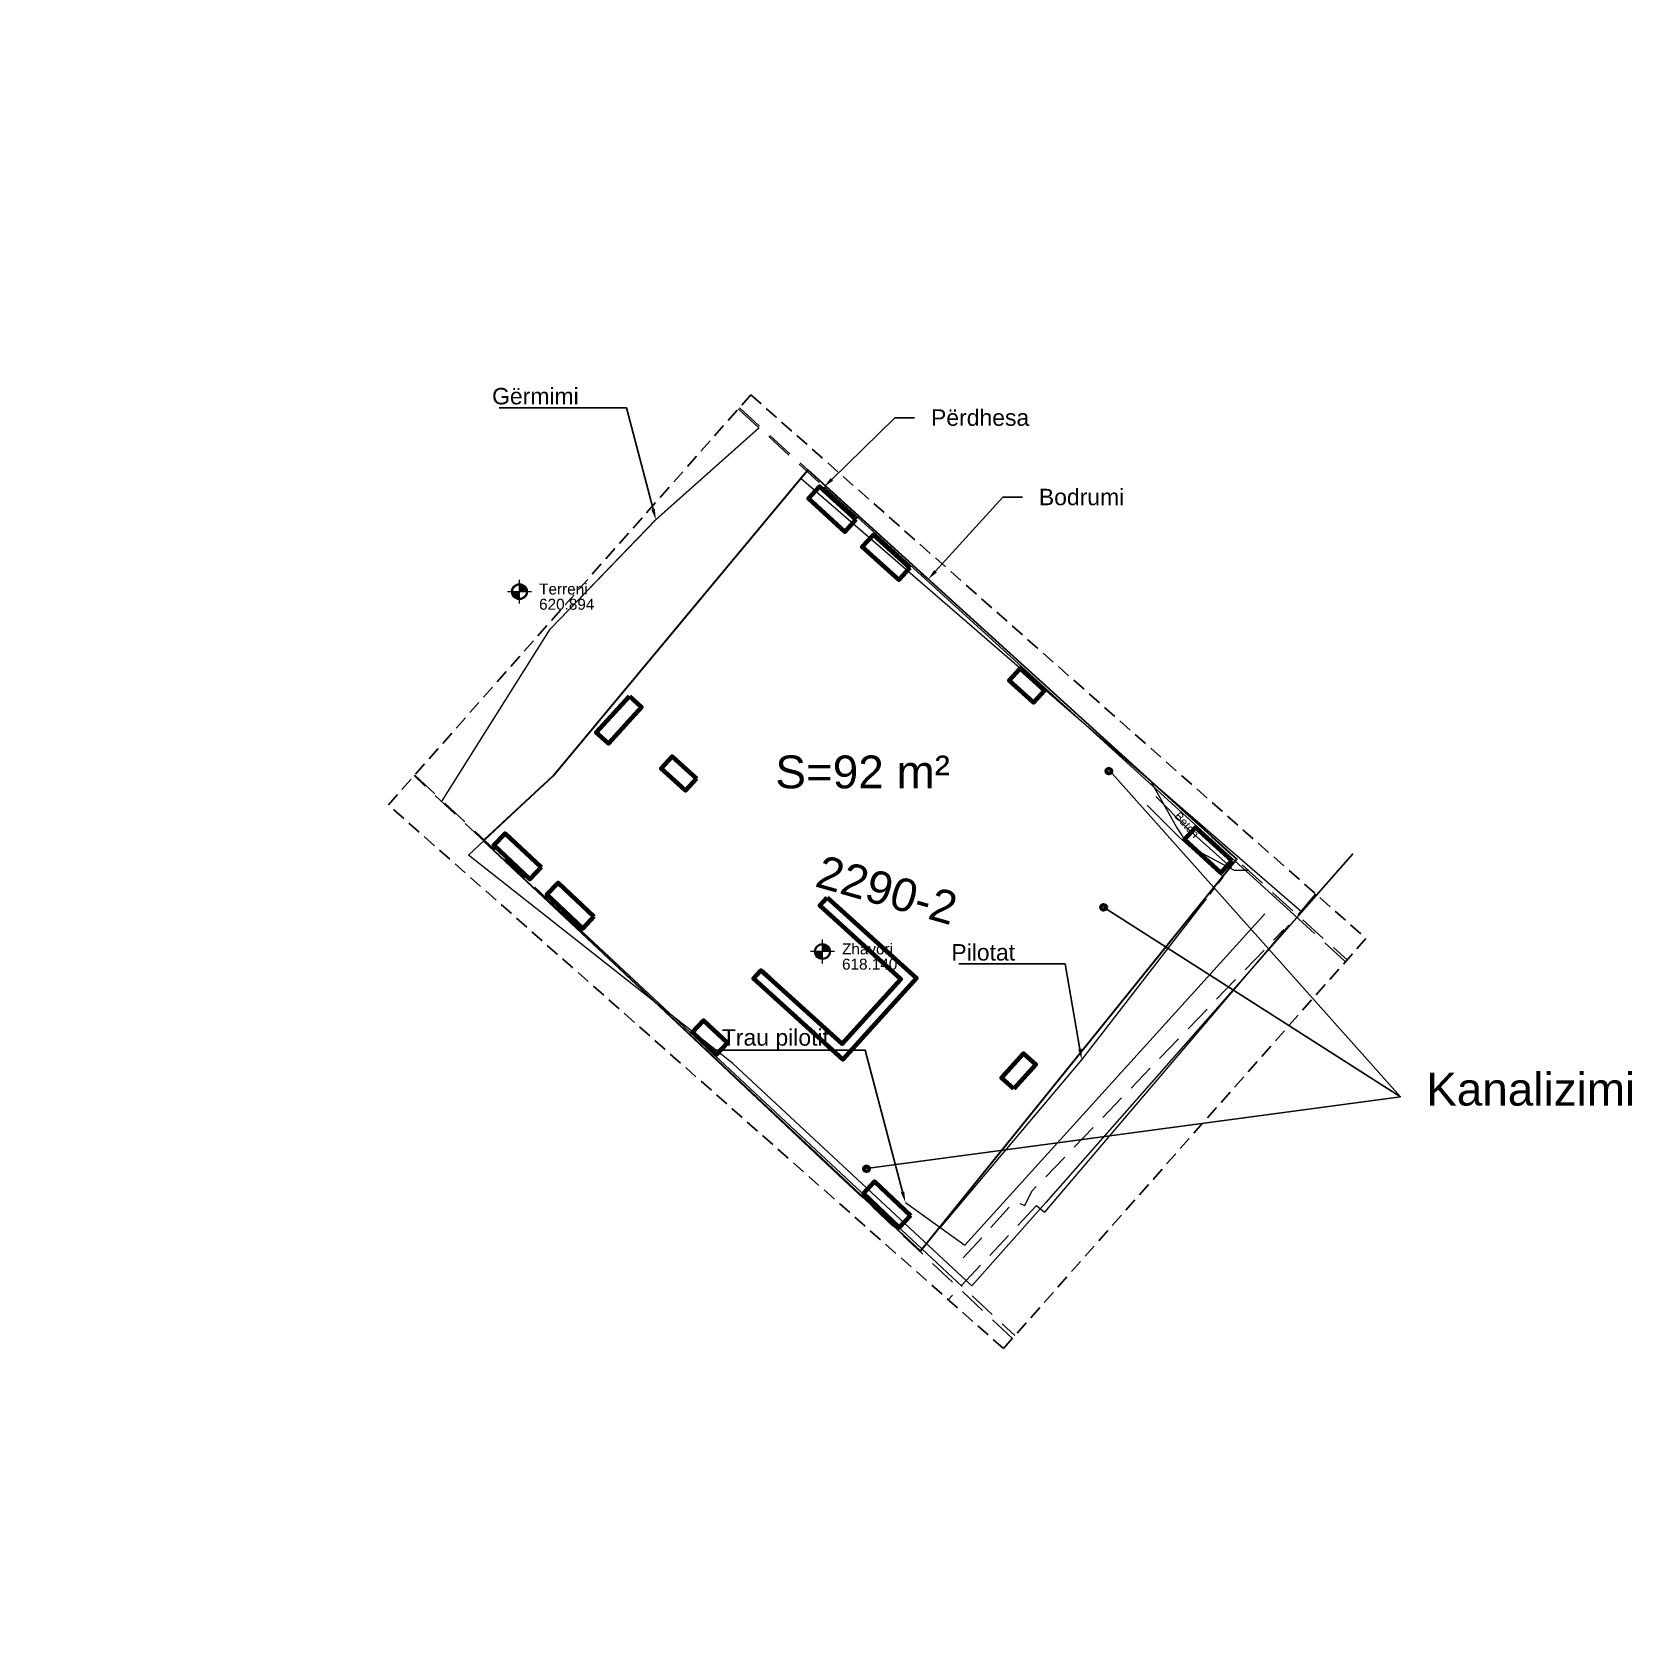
# Model space of a CAD drawing. Header units: metres. Extents: x 7512524.1 to 7512553.6, y 4692070.5 to 4692100.
import ezdxf
from ezdxf import colors
from ezdxf.entities.mleader import LeaderData, LeaderLine
from ezdxf.math import Vec2, Vec3

# ---------------------------------------------------------------- set-up
doc = ezdxf.new("R2010")
doc.units = ezdxf.units.M
doc.linetypes.add('DASHED', pattern=[0.75, 0.5, -0.25])
doc.linetypes.add('DASHED2', pattern=[0.375, 0.25, -0.125])
for name, color, linetype, lineweight in [('AA SHTYLLAT', 1, 'Continuous', 70), ('AAAA Dim', 7, 'Continuous', 5), ('bodrumi', 170, 'Continuous', 0), ('germimi vija', 64, 'Continuous', 0), ('Nr Parceles Baze', 7, 'Continuous', 0), ('parcela baze', 7, 'Continuous', 0), ('perdhesa', 1, 'Continuous', 0), ('Pikat', 7, 'Continuous', 0), ('pilotat', 4, 'Continuous', 0), ('trau pilotit', 204, 'Continuous', 0)]:
    doc.layers.add(name, color=color, linetype=linetype, lineweight=lineweight)
doc.styles.get("Standard").update_dxf_attribs({"font": 'arial.ttf'})

# ---------------------------------------------------------------- blocks, each defined once
blk = doc.blocks.new('A$C57b0ef47')
at = {"color": 5, "lineweight": 30, "elevation": 623.06, "flags": 128}
blk.add_lwpolyline([(0.764, 7.524), (2.029, 8.695), (6.687, 14.278), (14.518, 7.16), (8.731, 0), (0.757, 7.505)], close=True, dxfattribs=at)
at = {"layer": 'germimi vija', "elevation": 621.098, "flags": 128}
blk.add_lwpolyline([(0, 8.238), (1.974, 11.374), (3.905, 13.37), (5.794, 15.049)], dxfattribs=at)
blk = doc.blocks.new('A$Ca2e9c109')
at = {"layer": 'AA SHTYLLAT'}
for points in [[(57.6, 882.9), (58.1, 912.9), (148.1, 911.1), (147.5, 881.2)], [(516.9, 874), (517.5, 904), (577.5, 902.8), (576.9, 872.8)], [(852.9, 866.7), (853.4, 896.7), (943.4, 895), (942.8, 865)], [(985, 865), (985.6, 895), (1075.6, 893.2), (1075, 863.2)], [(560.6, 554.8), (340.6, 554.8), (340.6, 754.8), (560.6, 754.8), (560.6, 734.8), (560.6, 734.8), (560.6, 734.8), (540.6, 734.8), (540.6, 734.8), (540.6, 734.8), (540.6, 734.8), (360.6, 734.8), (360.6, 574.8), (560.6, 574.8)], [(1075.5, 525), (1045.5, 525), (1045.5, 615), (1075.5, 615)], [(73, 585), (103, 585), (103, 525), (73, 525)], [(883.3, 554), (883.3, 584), (943.3, 584), (943.3, 554)], [(58.1, 8), (58.1, 38), (148.1, 38), (148.1, 8)], [(520.6, 8), (520.6, 38), (580.6, 38), (580.6, 8)], [(853.4, 7.1), (853.4, 37.1), (943.4, 37.1), (943.4, 7.1)], [(985.6, 8), (985.6, 38), (1075.6, 38), (1075.6, 8)]]:
    blk.add_lwpolyline(points, close=True, dxfattribs=at)
at = {"layer": 'AAAA Dim', "xscale": 100, "yscale": 100, "zscale": 100, "rotation": 222.2675181384322}
blk.add_blockref('A$C57b0ef47', (646.1, 1506.3, -62306), dxfattribs=at)

msp = doc.modelspace()

# ---------------------------------------------------------------- hatches: boundary and pattern name
at = {"layer": 'Nr Parceles Baze'}
h = msp.add_hatch(color=256, dxfattribs=at)
h.dxf.hatch_style = 1
h.paths.add_polyline_path([(7512532.977, 4692089.896), (7512532.977, 4692089.769), (7512533.104, 4692089.769, 0.414214)])
h.paths.add_polyline_path([(7512532.977, 4692089.769), (7512532.85, 4692089.769, 0.414214), (7512532.977, 4692089.642)])
h = msp.add_hatch(color=256, dxfattribs=at)
h.dxf.hatch_style = 1
h.paths.add_polyline_path([(7512538.511, 4692083.32), (7512538.511, 4692083.193), (7512538.638, 4692083.193, 0.414214)])
h.paths.add_polyline_path([(7512538.511, 4692083.193), (7512538.384, 4692083.193, 0.414214), (7512538.511, 4692083.066)])

# ---------------------------------------------------------------- linework, layer by layer
at = {"color": 3, "linetype": 'DASHED2'}
msp.add_lwpolyline([(7512537.202, 4692093.366), (7512548.442, 4692083.433), (7512541.82, 4692075.94), (7512530.58, 4692085.873)], close=True, dxfattribs=at)
at = {"color": 6, "flags": 128}
for points in [[(7512543.755, 4692086.502), (7512549.072, 4692080.54)], [(7512539.266, 4692079.224), (7512549.072, 4692080.54), (7512543.648, 4692084.002)]]:
    msp.add_lwpolyline(points, dxfattribs=at)
at = {"color": 6, "lineweight": 50}
for centre in [(7512543.745, 4692086.491), (7512543.648, 4692084.002), (7512539.316, 4692079.224)]:
    msp.add_circle(centre, 0.05, dxfattribs=at)
at = {"layer": 'AAAA Dim'}
msp.add_circle((7512543.755, 4692086.502), 0.035, dxfattribs=at)
at = {"layer": 'bodrumi', "linetype": 'DASHED', "flags": 128}
for points, elevation in [([(7512536.993, 4692093.13), (7512540.443, 4692089.995)], 620.409), ([(7512532.894, 4692084.676), (7512531.053, 4692086.408)], 620.175), ([(7512544.516, 4692086.293), (7512548.095, 4692083.04)], 620.409), ([(7512541.981, 4692076.122), (7512538.904, 4692079.019)], 620.175)]:
    msp.add_lwpolyline(points, dxfattribs=dict(at, elevation=elevation))
at = {"layer": 'bodrumi', "flags": 128}
for points, elevation in [([(7512540.443, 4692089.995), (7512544.516, 4692086.293)], 620.409), ([(7512545.215, 4692085.112), (7512544.979, 4692085.471), (7512544.516, 4692086.293)], 619.891), ([(7512545.215, 4692085.112), (7512546.032, 4692084.682), (7512546.288, 4692084.682)], 619.891), ([(7512538.904, 4692079.019), (7512532.894, 4692084.676)], 620.175)]:
    msp.add_lwpolyline(points, dxfattribs=dict(at, elevation=elevation))
at = {"layer": 'germimi vija', "elevation": 621.098, "flags": 128}
msp.add_lwpolyline([(7512531.563, 4692085.949), (7512533.537, 4692089.085), (7512535.468, 4692091.081), (7512537.356, 4692092.76)], dxfattribs=at)
at = {"layer": 'Nr Parceles Baze', "flags": 128}
for points in [[(7512532.977, 4692089.551), (7512532.977, 4692089.987)], [(7512533.195, 4692089.769), (7512532.758, 4692089.769)], [(7512538.511, 4692082.975), (7512538.511, 4692083.411)], [(7512538.729, 4692083.193), (7512538.293, 4692083.193)]]:
    msp.add_lwpolyline(points, dxfattribs=at)
at = {"layer": 'Nr Parceles Baze'}
for centre, radius in [((7512532.977, 4692089.769), 0.144), ((7512532.977, 4692089.769), 0.127), ((7512538.511, 4692083.193), 0.144), ((7512538.511, 4692083.193), 0.127)]:
    msp.add_circle(centre, radius, dxfattribs=at)
at = {"layer": 'parcela baze', "flags": 128}
msp.add_lwpolyline([(7512548.202, 4692084.976), (7512542.592, 4692078.606), (7512541.242, 4692077.086), (7512536.872, 4692081.146), (7512532.042, 4692084.956), (7512533.592, 4692086.406), (7512538.122, 4692091.836), (7512547.27, 4692083.92), (7512548.202, 4692084.976)], dxfattribs=at)
at = {"layer": 'perdhesa', "linetype": 'DASHED', "flags": 128}
for points, elevation in [([(7512536.974, 4692093.108), (7512538.54, 4692091.682)], 624.09), ([(7512531.061, 4692086.418), (7512533.593, 4692084.053)], 623.06), ([(7512547.521, 4692084.247), (7512546.779, 4692083.376)], 623.741), ([(7512547.133, 4692083.859), (7512548.067, 4692083.009)], 624.09), ([(7512542.421, 4692078.556), (7512540.81, 4692076.832)], 623.557), ([(7512540.701, 4692077.414), (7512542.028, 4692076.175)], 623.06)]:
    msp.add_lwpolyline(points, dxfattribs=dict(at, elevation=elevation))
at = {"layer": 'perdhesa', "flags": 128}
for points, elevation in [([(7512538.54, 4692091.682), (7512547.133, 4692083.859)], 624.09), ([(7512533.593, 4692084.053), (7512540.701, 4692077.414)], 623.06), ([(7512546.779, 4692083.376), (7512542.566, 4692078.432)], 623.741), ([(7512542.421, 4692078.556), (7512542.566, 4692078.432)], 623.557)]:
    msp.add_lwpolyline(points, dxfattribs=dict(at, elevation=elevation))
at = {"layer": 'pilotat', "linetype": 'DASHED', "ltscale": 0.3, "elevation": 620.096, "flags": 128}
msp.add_lwpolyline([(7512545.436, 4692084.039), (7512545.836, 4692084.556)], dxfattribs=at)
at = {"layer": 'pilotat', "elevation": 620.096, "flags": 128}
msp.add_lwpolyline([(7512540.665, 4692078.151), (7512543.249, 4692081.215), (7512545.436, 4692084.039)], dxfattribs=at)
at = {"layer": 'trau pilotit', "flags": 128}
for points, elevation in [([(7512544.446, 4692085.866), (7512545.027, 4692085.281), (7512545.836, 4692084.556)], 621.875), ([(7512544.605, 4692086.024), (7512545.182, 4692085.444), (7512545.986, 4692084.723)], 621.875), ([(7512540.026, 4692078.607), (7512541.115, 4692077.829), (7512546.591, 4692083.88)], 621.792)]:
    msp.add_lwpolyline(points, dxfattribs=dict(at, elevation=elevation))
at = {"layer": 'trau pilotit', "linetype": 'DASHED', "elevation": 622.189, "flags": 128}
msp.add_lwpolyline([(7512541.085, 4692077.595), (7512542.021, 4692078.628), (7512542.208, 4692078.556), (7512542.336, 4692078.814), (7512546.942, 4692083.599)], dxfattribs=at)

# ---------------------------------------------------------------- block references
at = {"color": 3, "lineweight": 50, "xscale": 0.01, "yscale": 0.01, "zscale": 0.01, "rotation": 137.797403153851}
msp.add_blockref('A$Ca2e9c109', (7512546.477, 4692084.526), dxfattribs=at)

# ---------------------------------------------------------------- texts
at = {"color": 6, "insert": (7512549.542, 4692080.37), "char_height": 0.6, "attachment_point": 7}
msp.add_mtext('Kanalizimi', dxfattribs=at)
at = {"layer": 'Nr Parceles Baze'}
for s, p in [('Terreni', (7512533.335, 4692089.718)), ('620.894', (7512533.334, 4692089.439)), ('Zhavori', (7512538.869, 4692083.142)), ('618.140', (7512538.869, 4692082.863))]:
    msp.add_text(s, height=0.2, dxfattribs=at).set_placement(p)
for s, height, rotation, p in [('Beton', 0.15, 311.7239, (7512544.931, 4692085.662)), ('2290-2', 0.6, 344.039, (7512538.352, 4692084.39))]:
    msp.add_text(s, height=height, rotation=rotation, dxfattribs=at).set_placement(p)
at = {"layer": 'Pikat', "insert": (7512537.651, 4692086.167), "char_height": 0.6, "attachment_point": 7}
msp.add_mtext('S=92 m²', dxfattribs=at)

# ---------------------------------------------------------------- leaders
at = {"layer": 'bodrumi'}
ml = msp.add_multileader_mtext('Standard', dxfattribs=at)
ml.set_content('Bodrumi', color=256)
ml.set_leader_properties()
ml.build(insert=Vec2(0, 0))
ml.multileader.update_dxf_attribs({"text_right_attachment_type": 6, "dogleg_length": 0.36, "arrow_head_size": 0.2})
ctx = ml.context
ctx.base_point, ctx.char_height, ctx.arrow_head_size, ctx.landing_gap_size, ctx.plane_origin = Vec3(7512542.165, 4692091.497, 620.409), 0.3, 0.2, 0.3, Vec3(7512540.443, 4692089.995, 620.409)
ctx.right_attachment = 6
notes = []
notes.append((ctx, [(0, (1, 1, 0), (7512541.805, 4692091.497, 620.409), (1, 0), 0.36, [(0, [(7512540.443, 4692089.995, 620.409)], 0, [])])]))
ctx.mtext.insert, ctx.mtext.flow_direction = Vec3(7512542.465, 4692091.649, 620.409), 5
at = {"layer": 'germimi vija'}
ml = msp.add_multileader_mtext('Standard', dxfattribs=at)
ml.set_content('Gërmimi', color=256)
ml.set_leader_properties()
ml.build(insert=Vec2(0, 0))
ml.multileader.update_dxf_attribs({"text_right_attachment_type": 6, "dogleg_length": 0.36, "arrow_head_size": 0.2})
ctx = ml.context
ctx.base_point, ctx.char_height, ctx.arrow_head_size, ctx.landing_gap_size, ctx.plane_origin = Vec3(7512532.226, 4692093.34, 621.098), 0.3, 0.2, 0.3, Vec3(7512535.468, 4692091.081, 621.098)
ctx.right_attachment, ctx.text_align_type = 6, 2
notes.append((ctx, [(0, (1, 1, 0), (7512534.929, 4692093.13, 621.098), (-1, 0), 0.36, [(0, [(7512535.468, 4692091.081, 621.098)], 0, [])])]))
ctx.mtext.insert, ctx.mtext.alignment, ctx.mtext.flow_direction = Vec3(7512534.058, 4692093.492, 621.098), 3, 5
at = {"layer": 'perdhesa'}
ml = msp.add_multileader_mtext('Standard', dxfattribs=at)
ml.set_content('Përdhesa', color=256)
ml.set_leader_properties()
ml.build(insert=Vec2(0, 0))
ml.multileader.update_dxf_attribs({"text_right_attachment_type": 6, "dogleg_length": 0.36, "arrow_head_size": 0.2})
ctx = ml.context
ctx.base_point, ctx.char_height, ctx.arrow_head_size, ctx.landing_gap_size, ctx.plane_origin = Vec3(7512540.195, 4692092.947, 624.09), 0.3, 0.2, 0.3, Vec3(7512538.54, 4692091.682, 624.09)
ctx.right_attachment = 6
notes.append((ctx, [(0, (1, 1, 0), (7512539.835, 4692092.947, 624.09), (1, 0), 0.36, [(0, [(7512538.54, 4692091.682, 624.09)], 0, [])])]))
ctx.mtext.insert, ctx.mtext.flow_direction = Vec3(7512540.495, 4692093.1, 624.09), 5
at = {"layer": 'pilotat'}
ml = msp.add_multileader_mtext('Standard', dxfattribs=at)
ml.set_content('Pilotat', color=256)
ml.set_leader_properties()
ml.build(insert=Vec2(0, 0))
ml.multileader.update_dxf_attribs({"text_right_attachment_type": 6, "dogleg_length": 0.36, "arrow_head_size": 0.2})
ctx = ml.context
ctx.base_point, ctx.char_height, ctx.arrow_head_size, ctx.landing_gap_size, ctx.plane_origin = Vec3(7512540.602, 4692083.176, 620.096), 0.3, 0.2, 0.3, Vec3(7512543.249, 4692081.215, 620.096)
ctx.right_attachment, ctx.text_align_type = 6, 2
notes.append((ctx, [(0, (1, 1, 0), (7512542.948, 4692082.966, 620.096), (-1, 0), 0.36, [(0, [(7512543.249, 4692081.215, 620.096)], 0, [])])]))
ctx.mtext.insert, ctx.mtext.alignment, ctx.mtext.flow_direction = Vec3(7512542.031, 4692083.329, 620.096), 3, 5
at = {"layer": 'trau pilotit'}
ml = msp.add_multileader_mtext('Standard', dxfattribs=at)
ml.set_content('Trau pilotit', color=256)
ml.set_leader_properties()
ml.build(insert=Vec2(0, 0))
ml.multileader.update_dxf_attribs({"text_right_attachment_type": 6, "dogleg_length": 0.36, "arrow_head_size": 0.2})
ctx = ml.context
ctx.base_point, ctx.char_height, ctx.arrow_head_size, ctx.landing_gap_size, ctx.plane_origin = Vec3(7512535.873, 4692081.591, 621.792), 0.3, 0.2, 0.3, Vec3(7512540.026, 4692078.607, 621.792)
ctx.right_attachment, ctx.text_align_type = 6, 2
notes.append((ctx, [(1, (1, 1, 0), (7512539.29, 4692081.391, 621.792), (-1, 0), 0.36, [(0, [(7512540.026, 4692078.607, 621.792)], 0, [])])]))
ctx.mtext.insert, ctx.mtext.alignment, ctx.mtext.flow_direction = Vec3(7512538.63, 4692081.774, 621.792), 3, 5
for ctx, leaders in notes:
    for number, flags, end, landing, length, lines in leaders:
        leader = LeaderData()
        leader.index, (leader.has_last_leader_line, leader.has_dogleg_vector, leader.attachment_direction) = number, flags
        leader.last_leader_point, leader.dogleg_vector, leader.dogleg_length = Vec3(end), Vec3(landing), length
        for number, points, colour, breaks in lines:
            line = LeaderLine()
            line.index, line.vertices, line.color, line.breaks = number, Vec3.list(points), colors.encode_raw_color(colour), breaks
            leader.lines.append(line)
        ctx.leaders.append(leader)

doc.saveas('drawing.dxf')
